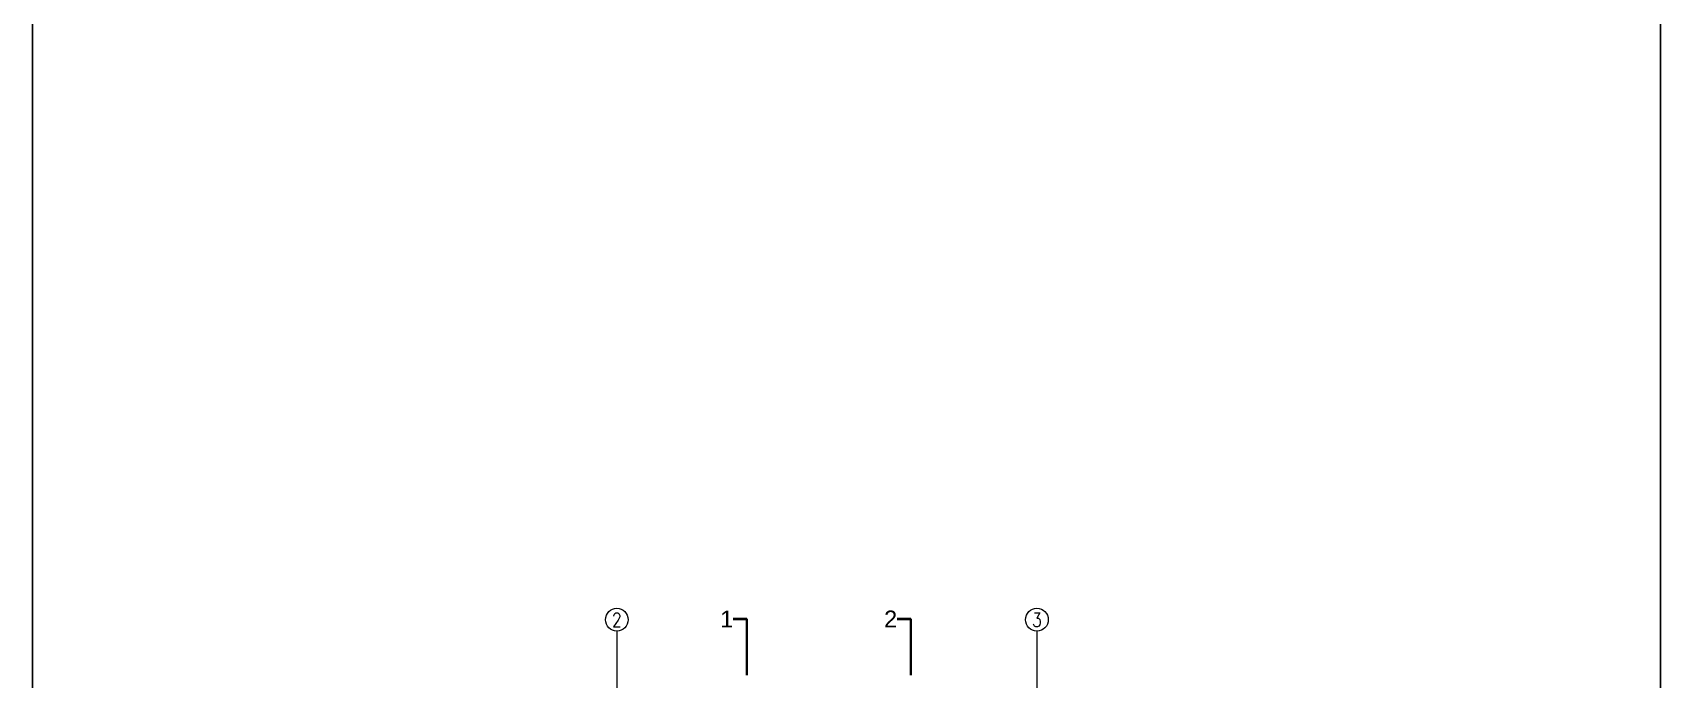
# Model space of a CAD drawing. Header units: metres. Extents: x 45 to 666, y -23 to 325.
# Drawn here: x 153.71 to 171.15, y 32.34 to 39.27 of the extents above; entities that cross this region are included whole.
import ezdxf
from ezdxf.enums import TextEntityAlignment as Align

# ---------------------------------------------------------------- set-up
doc = ezdxf.new("R2010")
doc.units = ezdxf.units.M
doc.header["$LTSCALE"] = 5
doc.header["$MEASUREMENT"] = 0
doc.layers.get('0').update_dxf_attribs({"color": 30})
doc.layers.get('DEFPOINTS').update_dxf_attribs({"color": 210})
for name, color, linetype, lineweight in [('A-ANNO-NOTE', 7, 'Continuous', 35), ('A-ANNO-SYMB', 3, 'Continuous', 18), ('A-ANNO-TEXT', 3, 'Continuous', 18)]:
    doc.layers.add(name, color=color, linetype=linetype, lineweight=lineweight)
doc.styles.add('E-ARIAL', font='arial.ttf')
doc.styles.add('E-ROMANS', font='romans.shx', dxfattribs={"width": 0.8})

# ---------------------------------------------------------------- blocks, each defined once
blk = doc.blocks.new('TAG-CORTE-2')
blk.add_line((0, 0), (0, 2))
at = {"const_width": 0.1}
blk.add_lwpolyline([(0, 2), (0.5, 2)], dxfattribs=at)
at = {"style": 'E-ARIAL'}
blk.add_attdef('A', text='', height=0.6, dxfattribs=at).set_placement((0.5, 2), align=Align.MIDDLE_LEFT)

msp = doc.modelspace()

# ---------------------------------------------------------------- linework, layer by layer
at = {"layer": 'A-ANNO-SYMB', "ltscale": 2}
for points in [[(159.9665, 32.862), (159.9665, 21.8381)], [(164.4665, 32.862), (164.4665, 21.8381)], [(164.4665, 32.862), (164.4665, 21.8381)]]:
    msp.add_lwpolyline(points, dxfattribs=at)
at = {"layer": 'A-ANNO-SYMB', "linetype": 'Continuous', "ltscale": 5}
for centre in [(159.9665, 32.9839), (164.4665, 32.9839)]:
    msp.add_circle(centre, 0.1219, dxfattribs=at)
at = {"layer": 'DEFPOINTS'}
msp.add_lwpolyline([(171.1457, 74.5579), (153.7078, 74.5579), (153.7078, 18.5966), (171.1457, 18.5966)], close=True, dxfattribs=at)

# ---------------------------------------------------------------- block references
at = {"layer": 'A-ANNO-NOTE'}
ref = msp.add_blockref('TAG-CORTE-2', (161.3608, 32.3918), dxfattribs=dict(at, xscale=-0.3000000000000114, yscale=0.2999999999999972, zscale=0.3))
ref.add_attrib('A', '1', dxfattribs={"layer": '0', "height": 0.1799, "style": 'E-ARIAL'}).set_placement((161.0738, 32.9918), align=Align.MIDDLE_LEFT)
ref = msp.add_blockref('TAG-CORTE-2', (161.3608, 32.3918), dxfattribs=dict(at, xscale=-0.3000000000000114, yscale=0.2999999999999972, zscale=0.3))
ref.add_attrib('A', '1', dxfattribs={"layer": '0', "height": 0.1799, "style": 'E-ARIAL'}).set_placement((161.0738, 32.9918), align=Align.MIDDLE_LEFT)
ref = msp.add_blockref('TAG-CORTE-2', (163.1165, 32.3918), dxfattribs=dict(at, xscale=-0.3000000000000114, yscale=0.2999999999999972, zscale=0.3))
ref.add_attrib('A', '2', dxfattribs={"layer": '0', "height": 0.1799, "style": 'E-ARIAL'}).set_placement((162.8295, 32.9918), align=Align.MIDDLE_LEFT)
ref = msp.add_blockref('TAG-CORTE-2', (163.1165, 32.3918), dxfattribs=dict(at, xscale=-0.3000000000000114, yscale=0.2999999999999972, zscale=0.3))
ref.add_attrib('A', '2', dxfattribs={"layer": '0', "height": 0.1799, "style": 'E-ARIAL'}).set_placement((162.8295, 32.9918), align=Align.MIDDLE_LEFT)

# ---------------------------------------------------------------- texts
at = {"layer": 'A-ANNO-TEXT', "ltscale": 5, "char_height": 0.15, "attachment_point": 5, "style": 'E-ROMANS'}
for s, insert in [('2', (159.9665, 32.9839)), ('3', (164.4665, 32.9839))]:
    msp.add_mtext(s, dxfattribs=dict(at, insert=insert))

doc.saveas('drawing.dxf')
